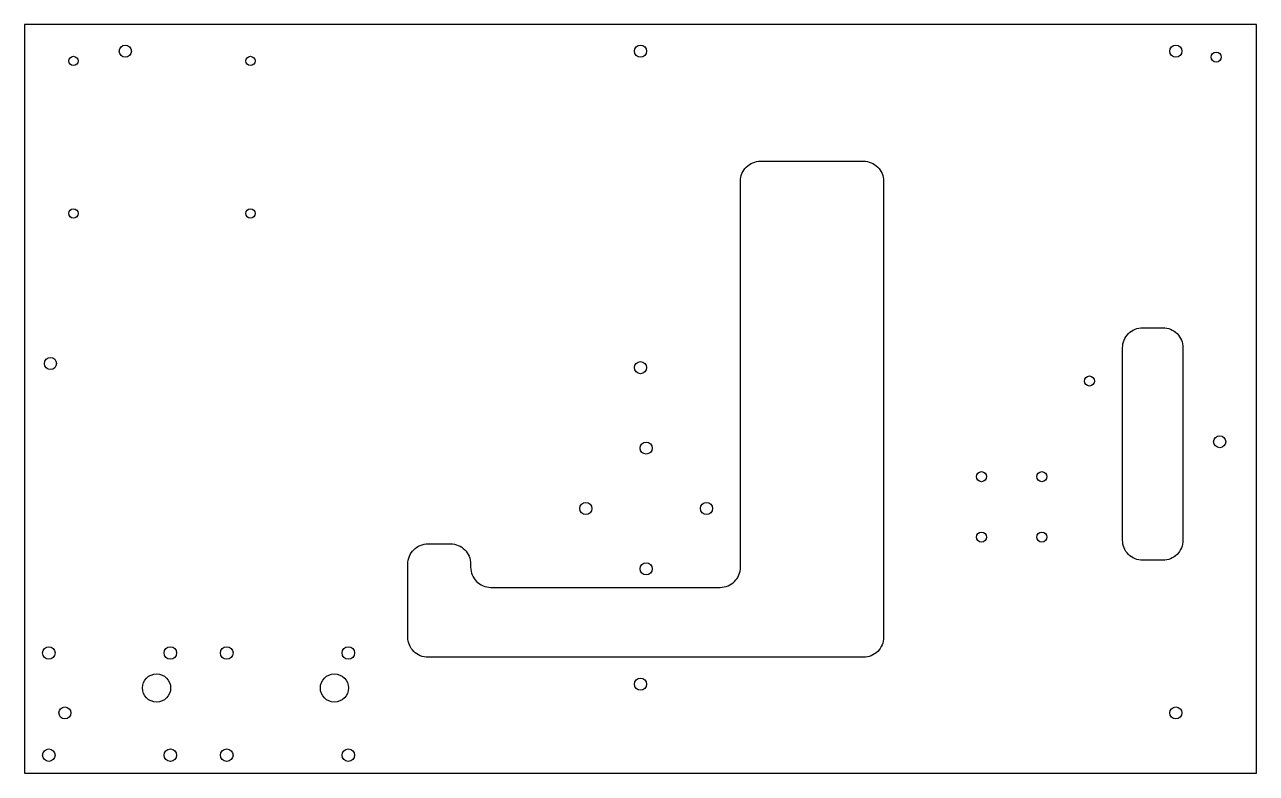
# Model space of a CAD drawing. Header units: inches. Extents: x 10.6 to 25.9, y 8.5 to 17.8.
import ezdxf

# ---------------------------------------------------------------- set-up
doc = ezdxf.new("R2010")
doc.units = ezdxf.units.IN
doc.header["$MEASUREMENT"] = 0
doc.layers.add('PCB', color=2, linetype='Continuous')

msp = doc.modelspace()

# ---------------------------------------------------------------- linework, layer by layer
at = {"layer": 'PCB'}
for p, q in [((10.606, 17.825), (10.606, 8.525)), ((25.906, 17.825), (10.606, 17.825)), ((25.906, 8.525), (25.906, 17.825)), ((10.606, 8.525), (16.056, 8.525)), ((16.056, 8.525), (25.906, 8.525))]:
    msp.add_line(p, q, dxfattribs=at)
for points in [[(15.616, 9.966, -0.414214), (15.366, 10.216), (15.366, 11.125, -0.414214), (15.616, 11.375), (15.896, 11.375, -0.414214), (16.146, 11.125), (16.146, 11.085, 0.414214), (16.396, 10.835), (19.247, 10.835, 0.414214), (19.497, 11.085), (19.497, 15.879, -0.414214), (19.747, 16.129), (21.025, 16.129, -0.414214), (21.275, 15.879), (21.275, 10.216, -0.414214), (21.025, 9.966)], [(24.244, 13.81, -0.414214), (24.494, 14.06), (24.744, 14.06, -0.414214), (24.994, 13.81), (24.994, 11.421, -0.414214), (24.744, 11.171), (24.494, 11.171, -0.414214), (24.244, 11.421)]]:
    msp.add_lwpolyline(points, format="xyb", close=True, dxfattribs=at)
for centre, radius in [((11.856, 17.495), 0.075), ((18.256, 17.495), 0.075), ((24.906, 17.495), 0.075), ((25.406, 17.422), 0.0625), ((11.211, 17.373), 0.058), ((13.411, 17.373), 0.058), ((11.211, 15.479), 0.058), ((13.411, 15.479), 0.058), ((10.926, 13.615), 0.075), ((18.256, 13.564), 0.075), ((23.832, 13.398), 0.0625), ((25.45, 12.644), 0.075), ((18.326, 12.565), 0.075), ((22.491, 12.21), 0.0625), ((23.241, 12.21), 0.0625), ((17.576, 11.815), 0.075), ((19.076, 11.815), 0.075), ((22.491, 11.46), 0.0625), ((23.241, 11.46), 0.0625), ((18.326, 11.065), 0.075), ((10.906, 10.02), 0.078), ((12.416, 10.02), 0.078), ((13.116, 10.02), 0.078), ((14.626, 10.02), 0.078), ((12.244, 9.585), 0.175), ((14.454, 9.585), 0.175), ((18.256, 9.633), 0.075), ((11.106, 9.275), 0.075), ((24.906, 9.275), 0.075), ((10.906, 8.75), 0.078), ((12.416, 8.75), 0.078), ((13.116, 8.75), 0.078), ((14.626, 8.75), 0.078)]:
    msp.add_circle(centre, radius, dxfattribs=at)

doc.saveas('drawing.dxf')
